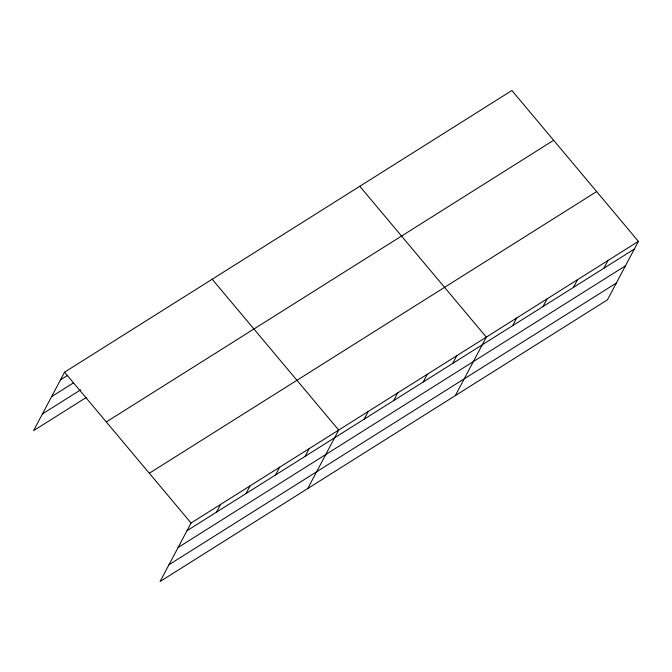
<?xml version="1.0" encoding="UTF-8"?>
<svg xmlns="http://www.w3.org/2000/svg" width="672" height="672" viewBox="0 0 672 672"><rect width="100%" height="100%" fill="white"/><g stroke="black" fill="none" stroke-linecap="round" stroke-linejoin="round"><path stroke-width="1.01" d="M638.4 241.357L191.066 523.018L160.112 581.49L607.446 299.821L638.4 241.357L511.888 90.51L64.554 372.179L33.6 430.643L86.57 397.286M216.51 512.131L220.592 504.428M246.036 493.542L250.118 485.839M275.562 474.953L279.636 467.25M305.088 456.364L309.162 448.661M307.734 488.536L338.688 430.072L212.176 279.224M364.132 419.185L368.214 411.482M393.658 400.596L397.732 392.893M423.184 382.007L427.258 374.304M452.701 363.418L456.784 355.715M455.347 395.59L486.31 337.126L359.797 186.278M512.644 325.676L516.726 317.974M543.068 306.524L547.142 298.822M573.485 287.364L577.559 279.67M603.901 268.212L607.984 260.509M60.48 379.873L67.427 375.505M51.61 396.631L73.315 382.956M42.47 413.885L80.674 389.827M106.302 421.957L553.636 140.297M149.318 473.239L596.652 191.579M186.992 530.72L634.326 249.06M178.122 547.478L625.456 265.81M168.983 564.732L616.316 283.072M64.554 372.179L191.066 523.018"/></g></svg>
